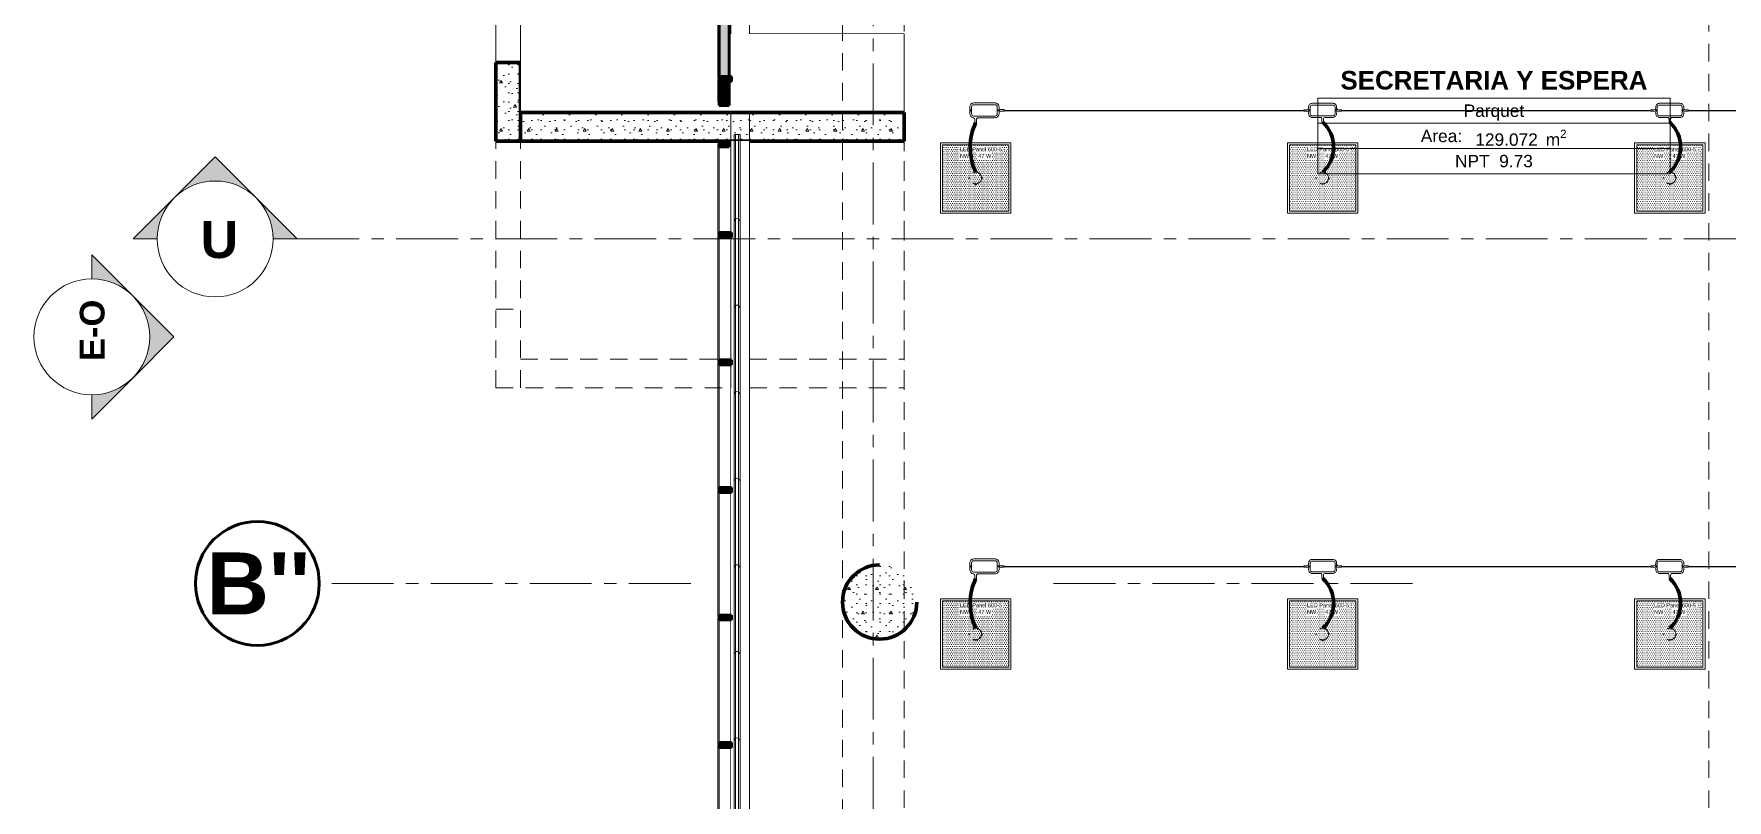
# Model space of a CAD drawing. Header units: inches. Extents: x -38 to 5698, y -33 to 92.
# Drawn here: x 187.54 to 201.22, y 19.15 to 25.34 of the extents above; entities that cross this region are included whole.
import ezdxf
from ezdxf.lldxf.tags import DXFTag

# ---------------------------------------------------------------- set-up
doc = ezdxf.new("R2010")
doc.units = ezdxf.units.IN
doc.header["$MEASUREMENT"] = 0
doc.set_wipeout_variables(frame=1)
for name, pattern in [('CONTINUA', [0]), ('DASHED', [0.75, 0.5, -0.25]), ('Hidden Line', [0.195611, 0.141111, -0.0545]), ('Línea Oculta', [0.195611, 0.141111, -0.0545]), ('Punto & Raya', [0.65, 0.5, -0.075, 0, -0.075]), ('Rayas', [0.282222, 0.141111, -0.141111]), ('Wipeout_Contour', [1, 0, -1])]:
    doc.linetypes.add(name, pattern=pattern)
for name, color, linetype in [('02 _ ARQ _ ALB _ Ejes Generales', 7, 'Continuous'), ('02 _ ARQ _ ZON _ Espacio.3D', 7, 'Continuous'), ('08 _ STR _ EXT _ 06 Columnas', 7, 'Continuous'), ('08 _ STR _ EXT _ 07 Losa Aligerada', 7, 'Continuous'), ('08 _ STR _ EXT _ 08 Placas Inclinadas', 7, 'Continuous'), ('08 _ STR _ EXT _ 09 Vigas', 7, 'Continuous'), ('Acabado - Muros', 7, 'Continuous'), ('Estructura - 04 MURO', 7, 'Continuous'), ('Interior - Escaleras & Barandillas', 7, 'Continuous'), ('Marcador - Alzados', 7, 'Continuous'), ('Marcador - Secciones', 251, 'Continuous')]:
    doc.layers.add(name, color=color, linetype=linetype)
for name, color, linetype, lineweight in [('ALUMBRADO_CONDUIT', 30, 'CONDUIT1', 30), ('Bancas', 1, 'Continuous', 13), ('CABLEADO EXT.', 3, 'PVCSUBT', 30), ('Luminarias', 5, 'Continuous', 20), ('Simb_Alumbrado', 140, 'CONTINUA', 30)]:
    doc.layers.add(name, color=color, linetype=linetype, lineweight=lineweight)
doc.styles.add('Estilo_Generado_1', font='swisseb.ttf')
doc.styles.add('Estilo_Generado_7', font='swisse.ttf')
doc.styles.add('{18b73a54-fa43-428c-adcb-c1c7bbdf2c84}', font='Simplex.shx')
tags = doc.linetypes.add('CONDUIT', pattern='A,1.5,-0.210535,["con",{18b73a54-fa43-428c-adcb-c1c7bbdf2c84},S=0.2,R=0,X=0,Y=-0.065594],-0.702384', length=2.412919).pattern_tags.tags
tags[6] = DXFTag(74, 10)
tags = doc.linetypes.add('CONDUIT1', pattern='A,1,-0.19772,["con",{18b73a54-fa43-428c-adcb-c1c7bbdf2c84},S=0.2,R=0,X=0,Y=-0.065594],-0.593642', length=1.791362).pattern_tags.tags
tags[6] = DXFTag(74, 10)
tags = doc.linetypes.add('PVCSUBT', pattern='A,0.6,-0.3,0.6,-0.075691,["PVC",Standard,S=0.2,R=0,X=0,Y=-0.093724],-0.621005', length=2.196696).pattern_tags.tags
tags[10] = DXFTag(74, 10)
pattern_1 = [(0, (185.00002, 3e-09), (0, 0.3897114), [0.024375, -0.200625]), (0, (185.11252, 0.19486), (0, 0.3897114), [0.024375, -0.200625]), (60, (185.00002, 3e-09), (-0.3375, 0.1948557), [0.024375, -0.200625]), (60, (185.22502, 3e-09), (-0.3375, 0.1948557), [0.024375, -0.200625]), (120, (185.0244, 3e-09), (0.3375, 0.1948557), [0.024375, -0.200625]), (120, (185.2494, 3e-09), (0.3375, 0.1948557), [0.024375, -0.200625]), (0, (185.00002, 0.0375), (0, 0.075), [0, -0.075, 0, -0.1125]), (45, (185.03752, 0.0375), (-0.053033, 0.053033), [0, -0.05625, 0, -0.09375])]

# ---------------------------------------------------------------- blocks, each defined once
blk = doc.blocks.new('*U270')
at = {"layer": 'Luminarias', "linetype": 'DASHED', "lineweight": 0, "ltscale": 0.05}
blk.add_lwpolyline([(0, -0.005), (0, 0.005)], dxfattribs=at)
blk = doc.blocks.new('*U271')
at = {"color": 0, "linetype": 'ByBlock', "lineweight": -2, "transparency": 16777216}
for p, rotation in [((-0.05, 0), 90), ((0, -0.05), 180), ((0.05, 0), 269.9999999999999)]:
    blk.add_blockref('*U270', p, dxfattribs=dict(at, rotation=rotation))
blk.add_blockref('*U270', (0, 0.05), dxfattribs=at)
blk = doc.blocks.new('PANEL LED 50W')
at = {"layer": 'Luminarias'}
h = blk.add_hatch(dxfattribs=at)
h.set_pattern_fill('DOTS', color=4, scale=0.009097)
h.set_pattern_definition([(0, (0, -2e-14), (0.0072206, 0.01444116), [0, -0.01444116])])
h.paths.add_polyline_path([(-0.257, -0.257), (0.257, -0.257), (0.257, 0.257), (-0.257, 0.257)])
h.paths.add_polyline_path([(-0.13, 0.097), (0.185, 0.097), (0.185, 0.247), (-0.13, 0.247)], flags=24)
at = {"layer": 'Luminarias', "color": 4, "lineweight": 0}
for points in [[(-0.273, 0.273), (0.273, 0.273), (0.273, -0.273), (-0.273, -0.273)], [(-0.257, -0.257), (0.257, -0.257), (0.257, 0.257), (-0.257, 0.257)]]:
    blk.add_lwpolyline(points, close=True, dxfattribs=at)
at = {"layer": 'Luminarias', "color": 4, "linetype": 'DASHED', "lineweight": 0, "ltscale": 0.01}
blk.add_circle((0, 0), 0.0455, dxfattribs=at)
at = {"color": 4}
blk.add_blockref('*U271', (0, 0), dxfattribs=at)
at = {"layer": 'Luminarias', "color": 4, "insert": (-0.122, 0.239), "char_height": 0.03093, "width": 0.38285, "attachment_point": 1}
blk.add_mtext('{\\Ftxt|c0;LED Panel 600-5 - NW      47 W}', dxfattribs=at)
blk = doc.blocks.new('lumin 47')
at = {"layer": 'ALUMBRADO_CONDUIT', "xscale": 1.041283452965173, "yscale": 1.041283452965173, "zscale": 1.041283452965173}
blk.add_blockref('PANEL LED 50W', (-76.251, 24.243), dxfattribs=at)
blk = doc.blocks.new('oval t')
at = {"layer": 'Simb_Alumbrado', "lineweight": 13}
blk.add_lwpolyline([(0.014, 0.01, -0.414214), (0.004, 0.02), (0.004, 0.042), (-0.006, 0.042), (-0.006, 0.02, -0.414214), (-0.016, 0.01), (-0.066, 0.01, 0.414214), (-0.09, -0.014), (-0.09, -0.018, -0.414214), (-0.102, -0.03), (-0.121, -0.03), (-0.121, -0.04), (-0.102, -0.04, -0.451917), (-0.09, -0.054, 0.451917), (-0.066, -0.081), (0.066, -0.081, 0.414214), (0.09, -0.057), (0.09, -0.051, -0.398753), (0.102, -0.04), (0.121, -0.04), (0.121, -0.03), (0.102, -0.03, -0.368669), (0.09, -0.018), (0.09, -0.014, 0.414214), (0.066, 0.01), (0.014, 0.01)], format="xyb", dxfattribs=at)
blk.add_lwpolyline([(-0.066, 0), (0.066, 0, -0.414214), (0.08, -0.014), (0.08, -0.057, -0.414214), (0.066, -0.07), (-0.066, -0.07, -0.414214), (-0.08, -0.057), (-0.08, -0.014, -0.414214)], format="xyb", close=True, dxfattribs=at)
for points in [[(-0.091, -0.035), (-0.083, -0.035)], [(-0.087, -0.031), (-0.087, -0.039)], [(0.084, -0.035), (0.092, -0.035)], [(0.088, -0.031), (0.088, -0.039)]]:
    blk.add_lwpolyline(points, dxfattribs=at)
for centre in [(-0.087, -0.035), (0.088, -0.035)]:
    blk.add_circle(centre, 0.00419, dxfattribs=at)
blk = doc.blocks.new('CAJA OVAL TIPO L')
at = {"layer": 'Simb_Alumbrado', "lineweight": 13}
blk.add_lwpolyline([(-0.049, -0.079), (-0.049, -0.034, -0.380413), (-0.026, -0.009), (-0.026, -0.009, 0.341426), (-0.016, 0.003), (-0.016, 0.024), (-0.006, 0.024), (-0.006, 0.003, 0.414214), (0.006, -0.009), (0.114, -0.009, -0.414214), (0.139, -0.034), (0.139, -0.038, 0.414214), (0.151, -0.051), (0.172, -0.051), (0.172, -0.061), (0.151, -0.061, 0.414214), (0.139, -0.073), (0.139, -0.079, -0.414214), (0.114, -0.104), (-0.024, -0.104, -0.414214), (-0.049, -0.079, 0.414214)], format="xyb", dxfattribs=at)
for points in [[(-0.048, -0.056), (-0.04, -0.056)], [(-0.044, -0.051), (-0.044, -0.06)], [(0.132, -0.056), (0.141, -0.056)], [(0.137, -0.051), (0.137, -0.06)]]:
    blk.add_lwpolyline(points, dxfattribs=at)
blk.add_lwpolyline([(-0.024, -0.02), (0.114, -0.02, -0.414214), (0.128, -0.034), (0.128, -0.079, -0.414214), (0.114, -0.093), (-0.024, -0.093, -0.414214), (-0.038, -0.079), (-0.038, -0.034, -0.414214)], format="xyb", close=True, dxfattribs=at)
for centre in [(-0.044, -0.056), (0.137, -0.056)]:
    blk.add_circle(centre, 0.00438, dxfattribs=at)

msp = doc.modelspace()

# ---------------------------------------------------------------- hatches: boundary and pattern name
at = {"layer": '08 _ STR _ EXT _ 06 Columnas', "linetype": 'Continuous', "lineweight": 9}
h = msp.add_hatch(dxfattribs=at)
h.set_pattern_fill('HORMIGÓN_EN_MASA_0002', style=0, pattern_type=2)
h.set_pattern_definition(pattern_1)
h.paths.add_polyline_path([(194.071, 20.75, 0.414214), (194.371, 20.45, 0.414214), (194.671, 20.75, 0.414214), (194.371, 21.05, 0.414214)])
at = {"layer": 'Acabado - Muros', "linetype": 'Continuous', "lineweight": 9}
for points in [[(193.065, 24.444), (193.065, 23.72), (193.075, 23.72), (193.075, 24.444)], [(193.065, 23.71), (193.065, 22.69), (193.075, 22.69), (193.075, 23.71)], [(193.065, 22.68), (193.065, 21.66), (193.075, 21.66), (193.075, 22.68)], [(193.065, 21.65), (193.065, 20.63), (193.075, 20.63), (193.075, 21.65)], [(193.065, 20.62), (193.065, 19.6), (193.075, 19.6), (193.075, 20.62)], [(193.065, 19.59), (193.065, 18.57), (193.075, 18.57), (193.075, 19.59)]]:
    msp.add_hatch(color=250, dxfattribs=at).paths.add_polyline_path(points)
at = {"layer": 'Marcador - Alzados', "linetype": 'Continuous', "lineweight": 13}
for points in [[(188.008, 23.553), (188.008, 23.359, -0.198912), (188.339, 23.222)], [(188.339, 23.222, -0.414214), (188.339, 22.559), (188.67, 22.891)], [(188.008, 22.228), (188.339, 22.559, -0.198912), (188.008, 22.422)]]:
    msp.add_hatch(color=7, dxfattribs=at).paths.add_polyline_path(points)
at = {"layer": 'Marcador - Secciones', "linetype": 'Continuous', "lineweight": 13}
for points in [[(188.673, 24.013, -0.414214), (189.335, 24.013), (189.004, 24.344)], [(188.342, 23.682), (188.536, 23.682, -0.198912), (188.673, 24.013)], [(189.667, 23.682), (189.335, 24.013, -0.198912), (189.473, 23.682)]]:
    msp.add_hatch(color=7, dxfattribs=at).paths.add_polyline_path(points)

# ---------------------------------------------------------------- linework, layer by layer
at = {"layer": '02 _ ARQ _ ALB _ Ejes Generales', "color": 251, "linetype": 'Punto & Raya', "lineweight": 13}
for p, q in [((192.845, 20.9), (189.845, 20.9)), ((195.775, 20.9), (198.775, 20.9))]:
    msp.add_line(p, q, dxfattribs=at)
at = {"layer": '02 _ ARQ _ ALB _ Ejes Generales', "color": 7, "linetype": 'Continuous', "lineweight": 60}
msp.add_circle((189.345, 20.9), 0.5, dxfattribs=at)
at = {"layer": '02 _ ARQ _ ZON _ Espacio.3D', "color": 252, "linetype": 'Continuous', "lineweight": 13}
for p, q in [((197.91, 24.819), (197.91, 24.209)), ((197.91, 24.819), (200.756, 24.819)), ((200.756, 24.209), (200.756, 24.819)), ((197.91, 24.616), (200.756, 24.616)), ((200.756, 24.412), (197.91, 24.412)), ((197.91, 24.209), (200.756, 24.209))]:
    msp.add_line(p, q, dxfattribs=at)
at = {"layer": '02 _ ARQ _ ZON _ Espacio.3D', "color": 254, "linetype": 'Continuous', "lineweight": 0, "flags": 128}
msp.add_lwpolyline([(205.02, 18.65), (205.02, 29.7), (193.32, 29.7), (193.32, 25.338), (194.57, 25.338), (194.57, 25.163), (193.32, 25.163), (193.32, 18.649)], close=True, dxfattribs=at)
at = {"layer": '08 _ STR _ EXT _ 06 Columnas', "color": 7, "linetype": 'Continuous', "lineweight": 80, "flags": 128}
msp.add_lwpolyline([(194.371, 21.05, 2.414213), (194.671, 20.75)], format="xyb", dxfattribs=at)
at = {"layer": '08 _ STR _ EXT _ 07 Losa Aligerada', "color": 254, "linetype": 'Rayas', "lineweight": 18, "flags": 128}
msp.add_lwpolyline([(193.22, 11.97, 1.049431), (198.794, 6.3), (209.6, 6.3), (209.6, 6.2), (214.798, 6.2), (214.798, 7.2), (222.07, 7.2), (222.07, 5.664), (223.27, 5.664), (223.27, 4.2), (228.37, 4.2), (228.37, 5.664), (229.57, 5.664), (229.57, 7.2), (236.57, 7.2), (236.57, 15), (236.57, 15.15), (236.57, 15.15), (236.57, 15.8), (236.57, 15.8), (236.57, 20.35), (231.67, 20.35), (231.67, 22.35), (231.67, 22.6), (231.67, 24.5), (231.67, 24.75), (231.67, 26.75), (236.57, 26.75), (236.57, 39.9), (228.67, 39.9), (223.553, 39.9), (223.553, 40.9), (218.932, 40.9), (218.932, 39.9), (208.37, 39.9), (208.37, 41.435), (207.42, 41.435), (207.42, 42.9), (202.22, 42.9), (202.22, 41.435), (201.27, 41.435), (201.27, 39.9), (196.27, 39.9), (196.27, 41.1), (192.87, 41.1), (192.87, 37.7), (194.07, 37.7), (194.07, 33.9), (193.17, 33.9), (193.17, 21.266), (193.22, 21.266)], format="xyb", close=True, dxfattribs=at)
at = {"layer": '08 _ STR _ EXT _ 07 Losa Aligerada', "color": 254, "linetype": 'Continuous', "lineweight": 18, "flags": 128}
msp.add_lwpolyline([(221.559, 39.9), (208.37, 39.9), (208.37, 42.654), (207.42, 42.654), (207.42, 42.9), (202.22, 42.9), (202.22, 42.654), (201.27, 42.654), (201.27, 39.9), (196.12, 39.9), (196.12, 40.95), (193.02, 40.95), (193.02, 37.7), (194.164, 37.7), (194.164, 33.9), (193.17, 33.9), (193.17, 6.3), (212.718, 6.3), (212.718, 6.2), (217.425, 6.2)], dxfattribs=at)
at = {"layer": '08 _ STR _ EXT _ 08 Placas Inclinadas', "color": 7, "linetype": 'Continuous', "lineweight": 80}
msp.add_line((191.27, 24.472), (194.57, 24.472), dxfattribs=at)
at = {"layer": '08 _ STR _ EXT _ 08 Placas Inclinadas', "color": 251, "linetype": 'Línea Oculta', "lineweight": 13}
msp.add_line((191.27, 23.116), (191.47, 23.116), dxfattribs=at)
at = {"layer": '08 _ STR _ EXT _ 08 Placas Inclinadas', "color": 251, "linetype": 'Línea Oculta', "lineweight": 13, "flags": 128}
for points in [[(191.27, 22.481), (191.27, 24.472)], [(191.47, 22.481), (191.47, 24.472)], [(194.57, 22.481), (194.57, 24.472)], [(191.27, 22.481), (193.17, 22.481)]]:
    msp.add_lwpolyline(points, dxfattribs=at)
at = {"layer": '08 _ STR _ EXT _ 09 Vigas', "color": 251, "linetype": 'Hidden Line', "lineweight": 13}
msp.add_line((201.07, 17.4), (201.07, 29.7), dxfattribs=at)
at = {"layer": 'Acabado - Muros', "color": 7, "linetype": 'Continuous', "lineweight": 60}
for p, q in [((193.075, 24.472), (193.075, 24.426)), ((193.075, 23.735), (193.075, 23.695)), ((193.075, 22.705), (193.075, 22.665)), ((193.075, 21.675), (193.075, 21.635)), ((193.075, 20.645), (193.075, 20.605)), ((193.075, 19.615), (193.075, 19.575))]:
    msp.add_line(p, q, dxfattribs=at)
at = {"layer": 'Acabado - Muros', "color": 7, "linetype": 'Continuous', "lineweight": 13, "flags": 128}
for points in [[(193.065, 24.444), (193.075, 24.444), (193.075, 23.72), (193.065, 23.72)], [(193.065, 23.71), (193.075, 23.71), (193.075, 22.69), (193.065, 22.69)], [(193.065, 22.68), (193.075, 22.68), (193.075, 21.66), (193.065, 21.66)], [(193.065, 21.65), (193.075, 21.65), (193.075, 20.63), (193.065, 20.63)], [(193.065, 20.62), (193.075, 20.62), (193.075, 19.6), (193.065, 19.6)], [(193.065, 19.59), (193.075, 19.59), (193.075, 18.57), (193.065, 18.57)]]:
    msp.add_lwpolyline(points, close=True, dxfattribs=at)
at = {"layer": 'ALUMBRADO_CONDUIT', "color": 30, "lineweight": 30, "ltscale": 0.4, "true_color": 0xf26722}
for p, q in [((195.376, 24.72), (197.797, 24.72)), ((198.101, 24.72), (200.601, 24.72)), ((200.905, 24.72), (203.404, 24.72)), ((195.376, 21.037), (197.797, 21.037)), ((198.101, 21.037), (200.601, 21.037)), ((200.905, 21.037), (203.404, 21.037))]:
    msp.add_line(p, q, dxfattribs=at)
at = {"layer": 'CABLEADO EXT.', "color": 3, "lineweight": 80}
for centre, radius, start, end in [((195.579, 24.422), 0.476, 155.3702, 204.8494), ((197.763, 24.423), 0.275, 312.972, 47.028), ((200.566, 24.423), 0.275, 312.972, 47.028), ((195.579, 20.739), 0.476, 155.3702, 204.8494), ((197.763, 20.739), 0.275, 312.972, 47.028), ((200.566, 20.739), 0.275, 312.972, 47.028)]:
    msp.add_arc(centre, radius, start, end, dxfattribs=at)
at = {"layer": 'Estructura - 04 MURO', "color": 7, "linetype": 'Continuous', "lineweight": 13, "flags": 128}
msp.add_lwpolyline([(193.17, 6.3), (193.17, 22.481)], dxfattribs=at)
at = {"layer": 'Marcador - Alzados', "color": 7, "linetype": 'Continuous', "lineweight": 13, "flags": 128}
for points in [[(188.339, 23.222), (188.008, 23.553), (188.008, 23.359, -0.198912)], [(188.339, 22.559), (188.008, 22.228), (188.008, 22.422, 0.198912)]]:
    msp.add_lwpolyline(points, format="xyb", dxfattribs=at)
msp.add_lwpolyline([(188.339, 22.559), (188.67, 22.891), (188.339, 23.222)], dxfattribs=at)
at = {"layer": 'Marcador - Alzados', "color": 7, "linetype": 'Continuous', "lineweight": 13}
msp.add_circle((188.008, 22.891), 0.468, dxfattribs=at)
at = {"layer": 'Marcador - Secciones', "color": 7, "linetype": 'Continuous', "lineweight": 13}
msp.add_line((189.004, 24.344), (188.342, 23.682), dxfattribs=at)
at = {"layer": 'Marcador - Secciones', "color": 7, "linetype": 'Continuous', "lineweight": 13, "flags": 128}
msp.add_lwpolyline([(189.335, 24.013), (189.004, 24.344)], dxfattribs=at)
for points in [[(189.335, 24.013), (189.667, 23.682), (189.473, 23.682, 0.198912)], [(188.342, 23.682), (188.536, 23.682, -0.198912)]]:
    msp.add_lwpolyline(points, format="xyb", dxfattribs=at)
at = {"layer": 'Marcador - Secciones', "color": 7, "linetype": 'Continuous', "lineweight": 13}
msp.add_circle((189.004, 23.682), 0.468, dxfattribs=at)

# ---------------------------------------------------------------- block references
for p in [(271.398, -0.069), (274.201, -0.069), (277.005, -0.069), (271.398, -3.752), (274.201, -3.752), (277.005, -3.752)]:
    msp.add_blockref('lumin 47', p)
at = {"layer": 'ALUMBRADO_CONDUIT', "linetype": 'CONDUIT', "lineweight": 30, "xscale": -1.253906979044094, "yscale": 1.253906979044094, "zscale": 1.253906979044094, "rotation": 180}
for p in [(195.161, 24.65), (195.161, 20.967)]:
    msp.add_blockref('CAJA OVAL TIPO L', p, dxfattribs=at)
at = {"layer": 'Bancas', "color": 252, "true_color": 0x939598, "xscale": 1.253906979044094, "yscale": 1.253906979044094, "zscale": 1.253906979044094, "rotation": 180}
for p in [(197.949, 24.676), (200.753, 24.676), (197.949, 20.993), (200.753, 20.993)]:
    msp.add_blockref('oval t', p, dxfattribs=at)

# ---------------------------------------------------------------- texts
at = {"layer": '02 _ ARQ _ ALB _ Ejes Generales', "color": 7, "lineweight": 30, "insert": (188.934, 21.15), "char_height": 0.5, "attachment_point": 1, "style": 'Estilo_Generado_1'}
msp.add_mtext("\\A1;{\\pql;\\pt0;\\fSwis721 Ex BT|b1|i0|c0|p34;B''}", dxfattribs=at)
at = {"layer": '02 _ ARQ _ ZON _ Espacio.3D', "color": 252, "lineweight": 25, "attachment_point": 2}
for s, insert, char_height, style in [('\\A1;{\\pqc;\\pt0;\\fSwis721 Ex BT|b1|i0|c0|p34;SECRETARIA Y ESPERA}', (199.333, 25.039), 0.15, 'Estilo_Generado_1'), ('\\A1;{\\pqc;\\pt0;\\fSwis721 Ex BT|b0|i0|c238|p34;Parquet}', (199.333, 24.768), 0.1, 'Estilo_Generado_7'), ('\\A1;{\\pqc;\\pt0;\\fSwis721 Ex BT|b0|i0|c238|p34;Area: }', (198.909, 24.564), 0.1, 'Estilo_Generado_7'), ('\\A1;{\\pqc;\\pt0,0.3;\\fSwis721 Ex BT|b0|i0|c238|p34;129.072\\fSwis721 Ex BT|b0|i0|c238|p34;\\A1{\\H.66x;\\S^  ;}\\fSwis721 Ex BT|b0|i0|c238|p34; m\\fSwis721 Ex BT|b0|i0|c238|p34;\\A1{\\H.66x;\\S2^  ;}}', (199.551, 24.564), 0.1, 'Estilo_Generado_7'), ('\\A1;{\\pqc;\\pt0;\\fSwis721 Ex BT|b0|i0|c238|p34;NPT  9.73}', (199.333, 24.361), 0.1, 'Estilo_Generado_7')]:
    msp.add_mtext(s, dxfattribs=dict(at, insert=insert, char_height=char_height, style=style))
at = {"layer": 'Marcador - Alzados', "color": 5, "lineweight": 35, "insert": (188.113, 23.192), "char_height": 0.2, "attachment_point": 9, "rotation": 90, "style": 'Estilo_Generado_1'}
msp.add_mtext('\\A1;{\\pqr;\\pt0;\\fSwis721 Ex BT|b1|i0|c0|p34;E-O}', dxfattribs=at)
at = {"layer": 'Marcador - Secciones', "color": 5, "lineweight": 25, "insert": (189.189, 23.524), "char_height": 0.3, "attachment_point": 9, "style": 'Estilo_Generado_1'}
msp.add_mtext('\\A1;{\\pqr;\\pt0;\\fSwis721 Ex BT|b1|i0|c0|p34;U}', dxfattribs=at)

# ---------------------------------------------------------------- wipeouts: each hides what was drawn before it
at = {"color": 254, "linetype": 'Wipeout_Contour', "lineweight": 0, "ltscale": 6458.754026}
msp.add_wipeout([(191.47, 25.743), (191.27, 25.743), (191.27, 25.107), (191.47, 25.107)], dxfattribs=at).dxf.layer = '08 _ STR _ EXT _ 08 Placas Inclinadas'

# ---------------------------------------------------------------- next in the draw order: hatches: boundary and pattern name
at = {"layer": '08 _ STR _ EXT _ 08 Placas Inclinadas', "linetype": 'Continuous', "lineweight": 9}
h = msp.add_hatch(dxfattribs=at)
h.set_pattern_fill('HORMIGÓN_EN_MASA_0002', style=0, pattern_type=2)
h.set_pattern_definition(pattern_1)
h.paths.add_polyline_path([(191.27, 24.472), (191.47, 24.472), (191.47, 25.107), (191.27, 25.107)])

# ---------------------------------------------------------------- next in the draw order: linework, layer by layer
at = {"layer": '08 _ STR _ EXT _ 08 Placas Inclinadas', "color": 7, "linetype": 'Continuous', "lineweight": 80}
msp.add_line((191.47, 25.107), (191.27, 25.107), dxfattribs=at)
at = {"layer": '08 _ STR _ EXT _ 08 Placas Inclinadas', "color": 7, "linetype": 'Continuous', "lineweight": 13, "flags": 128}
msp.add_lwpolyline([(191.27, 25.107), (191.27, 25.743)], dxfattribs=at)
at = {"layer": '08 _ STR _ EXT _ 08 Placas Inclinadas', "color": 7, "linetype": 'Continuous', "lineweight": 80, "flags": 128}
for points in [[(191.27, 24.472), (191.27, 25.107)], [(191.47, 24.472), (191.47, 25.107)]]:
    msp.add_lwpolyline(points, dxfattribs=at)

# ---------------------------------------------------------------- next in the draw order: wipeouts: each hides what was drawn before it
at = {"color": 254, "linetype": 'Wipeout_Contour', "lineweight": 0, "ltscale": 6466.084102}
msp.add_wipeout([(193.32, 22.711), (193.17, 22.711), (193.17, 22.481), (193.32, 22.481)], dxfattribs=at).dxf.layer = 'Estructura - 04 MURO'

# ---------------------------------------------------------------- next in the draw order: wipeouts: each hides what was drawn before it
at = {"color": 254, "linetype": 'Wipeout_Contour', "lineweight": 0, "ltscale": 6465.327593}
msp.add_wipeout([(194.57, 25.338), (191.47, 25.338), (191.47, 24.703), (194.57, 24.703)], dxfattribs=at).dxf.layer = '08 _ STR _ EXT _ 08 Placas Inclinadas'
at = {"color": 254, "linetype": 'Wipeout_Contour', "lineweight": 0, "ltscale": 6466.141943}
msp.add_wipeout([(193.32, 24.472), (193.17, 24.472), (193.17, 22.711), (193.32, 22.711)], dxfattribs=at).dxf.layer = 'Estructura - 04 MURO'
at = {"color": 254, "linetype": 'Wipeout_Contour', "lineweight": 0, "ltscale": 6465.790652}
msp.add_wipeout([(193.32, 6.45), (193.32, 22.481), (193.17, 22.481), (193.17, 6.45)], dxfattribs=at).dxf.layer = 'Estructura - 04 MURO'

# ---------------------------------------------------------------- next in the draw order: hatches: boundary and pattern name
at = {"layer": '08 _ STR _ EXT _ 08 Placas Inclinadas', "linetype": 'Continuous', "lineweight": 9}
h = msp.add_hatch(dxfattribs=at)
h.set_pattern_fill('HORMIGÓN_EN_MASA_0002', style=0, pattern_type=2)
h.set_pattern_definition(pattern_1)
h.paths.add_polyline_path([(191.47, 24.472), (194.57, 24.472), (194.57, 24.703), (191.47, 24.703)])
at = {"layer": 'Acabado - Muros', "linetype": 'Continuous', "lineweight": 9}
for points in [[(193.065, 25.97), (193.065, 24.98), (193.075, 24.98), (193.075, 25.97)], [(193.065, 24.97), (193.065, 24.79), (193.075, 24.79), (193.075, 24.97)]]:
    msp.add_hatch(color=250, dxfattribs=at).paths.add_polyline_path(points)
at = {"layer": 'Acabado - Muros', "linetype": 'Continuous', "lineweight": 13}
for points in [[(193.075, 24.995), (193.155, 24.995), (193.155, 25.955), (193.075, 25.955)], [(193.075, 24.807), (193.155, 24.807), (193.155, 24.955), (193.075, 24.955)]]:
    msp.add_hatch(color=253, dxfattribs=at).paths.add_polyline_path(points)
at = {"layer": 'Acabado - Muros', "linetype": 'Continuous', "lineweight": 0}
for points in [[(193.175, 24.995), (193.075, 24.995), (193.075, 24.955), (193.175, 24.955)], [(193.155, 24.807), (193.075, 24.807), (193.075, 24.761), (193.155, 24.761)], [(193.155, 24.426), (193.155, 24.472), (193.075, 24.472), (193.075, 24.426)], [(193.175, 23.735), (193.075, 23.735), (193.075, 23.695), (193.175, 23.695)], [(193.175, 22.705), (193.075, 22.705), (193.075, 22.665), (193.175, 22.665)], [(193.175, 21.675), (193.075, 21.675), (193.075, 21.635), (193.175, 21.635)], [(193.175, 20.645), (193.075, 20.645), (193.075, 20.605), (193.175, 20.605)], [(193.175, 19.615), (193.075, 19.615), (193.075, 19.575), (193.175, 19.575)]]:
    msp.add_hatch(color=254, dxfattribs=at).paths.add_polyline_path(points)

# ---------------------------------------------------------------- next in the draw order: linework, layer by layer
at = {"layer": '02 _ ARQ _ ALB _ Ejes Generales', "color": 251, "linetype": 'Punto & Raya', "lineweight": 13}
msp.add_line((194.32, 45.9), (194.32, 2.05), dxfattribs=at)
at = {"layer": '08 _ STR _ EXT _ 08 Placas Inclinadas', "color": 7, "linetype": 'Continuous', "lineweight": 80}
msp.add_line((194.57, 24.703), (191.47, 24.703), dxfattribs=at)
at = {"layer": '08 _ STR _ EXT _ 08 Placas Inclinadas', "color": 7, "linetype": 'Continuous', "lineweight": 13}
for p, q in [((193.17, 24.472), (193.17, 22.481)), ((193.32, 22.481), (193.32, 24.472))]:
    msp.add_line(p, q, dxfattribs=at)
at = {"layer": '08 _ STR _ EXT _ 08 Placas Inclinadas', "color": 251, "linetype": 'Línea Oculta', "lineweight": 13}
for p, q in [((191.47, 22.711), (193.17, 22.711)), ((193.32, 22.711), (194.57, 22.711))]:
    msp.add_line(p, q, dxfattribs=at)
at = {"layer": '08 _ STR _ EXT _ 08 Placas Inclinadas', "color": 7, "linetype": 'Continuous', "lineweight": 13, "flags": 128}
for points in [[(191.47, 24.703), (191.47, 25.743)], [(194.57, 24.703), (194.57, 25.338)]]:
    msp.add_lwpolyline(points, dxfattribs=at)
at = {"layer": '08 _ STR _ EXT _ 08 Placas Inclinadas', "color": 7, "linetype": 'Continuous', "lineweight": 80, "flags": 128}
msp.add_lwpolyline([(194.57, 24.472), (194.57, 24.703)], dxfattribs=at)
at = {"layer": '08 _ STR _ EXT _ 08 Placas Inclinadas', "color": 251, "linetype": 'Línea Oculta', "lineweight": 13, "flags": 128}
msp.add_lwpolyline([(193.32, 22.481), (194.57, 22.481)], dxfattribs=at)
at = {"layer": '08 _ STR _ EXT _ 09 Vigas', "color": 251, "linetype": 'Hidden Line', "lineweight": 13}
for p, q in [((194.07, 7.2), (194.07, 39.9)), ((194.57, 17.4), (194.57, 29.7))]:
    msp.add_line(p, q, dxfattribs=at)
at = {"layer": 'Acabado - Muros', "color": 7, "linetype": 'Continuous', "lineweight": 60}
for p, q in [((193.075, 33.97), (193.075, 24.761)), ((193.155, 25.955), (193.155, 24.995)), ((193.175, 24.995), (193.075, 24.995)), ((193.175, 24.955), (193.075, 24.955)), ((193.155, 24.955), (193.155, 24.761)), ((193.175, 24.995), (193.175, 24.955)), ((193.155, 24.807), (193.075, 24.807)), ((193.155, 24.761), (193.075, 24.761)), ((193.155, 24.472), (193.075, 24.472)), ((193.155, 24.426), (193.075, 24.426)), ((193.155, 24.472), (193.155, 24.426)), ((193.175, 23.735), (193.075, 23.735)), ((193.175, 23.695), (193.075, 23.695)), ((193.175, 23.735), (193.175, 23.695)), ((193.175, 22.705), (193.075, 22.705)), ((193.175, 22.705), (193.175, 22.665)), ((193.175, 22.665), (193.075, 22.665)), ((193.175, 21.675), (193.075, 21.675)), ((193.175, 21.635), (193.075, 21.635)), ((193.175, 21.675), (193.175, 21.635)), ((193.175, 20.645), (193.075, 20.645)), ((193.175, 20.605), (193.075, 20.605)), ((193.175, 20.645), (193.175, 20.605)), ((193.175, 19.615), (193.075, 19.615)), ((193.175, 19.575), (193.075, 19.575)), ((193.175, 19.615), (193.175, 19.575))]:
    msp.add_line(p, q, dxfattribs=at)
at = {"layer": 'Acabado - Muros', "color": 7, "linetype": 'Continuous', "lineweight": 13, "flags": 128}
for points in [[(193.065, 25.97), (193.075, 25.97), (193.075, 24.98), (193.065, 24.98)], [(193.065, 24.97), (193.075, 24.97), (193.075, 24.79), (193.065, 24.79)]]:
    msp.add_lwpolyline(points, close=True, dxfattribs=at)
at = {"layer": 'Estructura - 04 MURO', "color": 7, "linetype": 'Continuous', "lineweight": 13, "flags": 128}
msp.add_lwpolyline([(193.32, 6.45), (193.32, 22.481)], dxfattribs=at)
at = {"layer": 'Interior - Escaleras & Barandillas', "color": 161, "linetype": 'Continuous', "lineweight": 13}
for p, q in [((193.195, 24.527), (193.195, 6.325)), ((193.245, 24.527), (193.195, 24.527)), ((193.207, 24.527), (193.207, 6.338)), ((193.232, 6.363), (193.232, 24.527)), ((193.245, 6.35), (193.245, 24.527))]:
    msp.add_line(p, q, dxfattribs=at)
at = {"layer": 'Interior - Escaleras & Barandillas', "color": 161, "linetype": 'Continuous', "lineweight": 13, "flags": 128}
for points in [[(193.239, 23.828, 1), (193.201, 23.828, 1)], [(193.239, 23.129, 1), (193.201, 23.129, 1)], [(193.239, 22.43, 1), (193.201, 22.43, 1)], [(193.239, 21.731, 1), (193.201, 21.731, 1)], [(193.239, 21.032, 1), (193.201, 21.032, 1)], [(193.239, 20.332, 1), (193.201, 20.332, 1)], [(193.239, 19.633, 1), (193.201, 19.633, 1)]]:
    msp.add_lwpolyline(points, format="xyb", dxfattribs=at)
at = {"layer": 'Marcador - Secciones', "color": 251, "linetype": 'Punto & Raya', "lineweight": 13}
msp.add_line((189.667, 23.682), (213.953, 23.682), dxfattribs=at)

doc.saveas('drawing.dxf')
